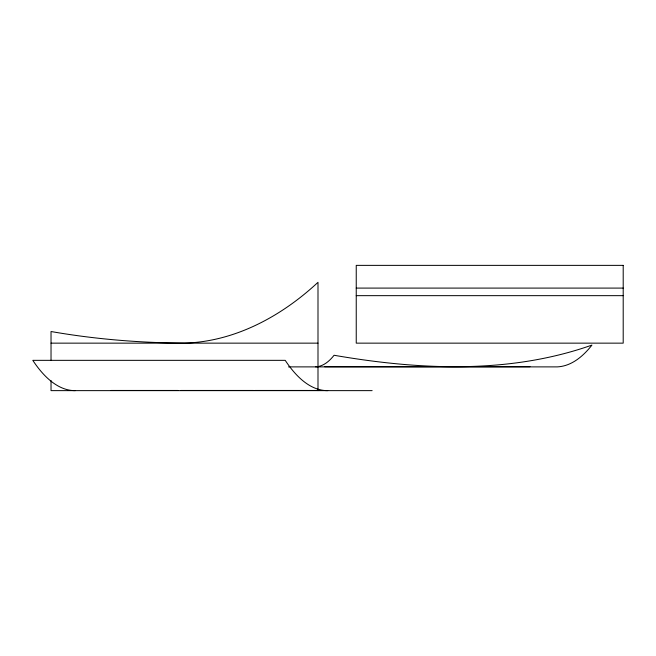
<?xml version="1.0" encoding="UTF-8"?>
<svg xmlns="http://www.w3.org/2000/svg" width="656" height="656" viewBox="0 0 656 656"><rect width="100%" height="100%" fill="white"/><g stroke="black" fill="none" stroke-linecap="round" stroke-linejoin="round"><path stroke-width="0.98" d="M315.659 366.884C323.342 366.491 329.55 361.046 334.076 355.265C419.274 369.959 509.195 374.297 591.942 345.089C583.446 355.929 571.811 366.138 557.395 366.884L288.517 366.884M356.241 288.091L623.2 288.091M356.241 295.659L623.2 295.659M51.029 343.145L317.996 343.145M324.687 366.712L530.007 366.712M111.217 390.451L177.85 390.451M180.826 390.451L253.372 390.451M254.856 390.451L308.369 390.451M309.017 390.451L321.104 390.451M372.132 390.632L51.029 390.632L51.029 380.529M317.996 390.632L317.996 282.318C281.621 316.151 235.053 341.637 184.508 343.145C139.802 342.826 95.087 339.242 51.029 331.518L51.029 360.324M75.301 390.632A293.158 95.44 -90 0 1 32.8 360.341L285.221 360.341A293.158 95.44 -90 0 0 327.713 390.632M623.2 265.368L356.241 265.368L356.241 343.145L623.2 343.145L623.2 265.368"/></g></svg>
